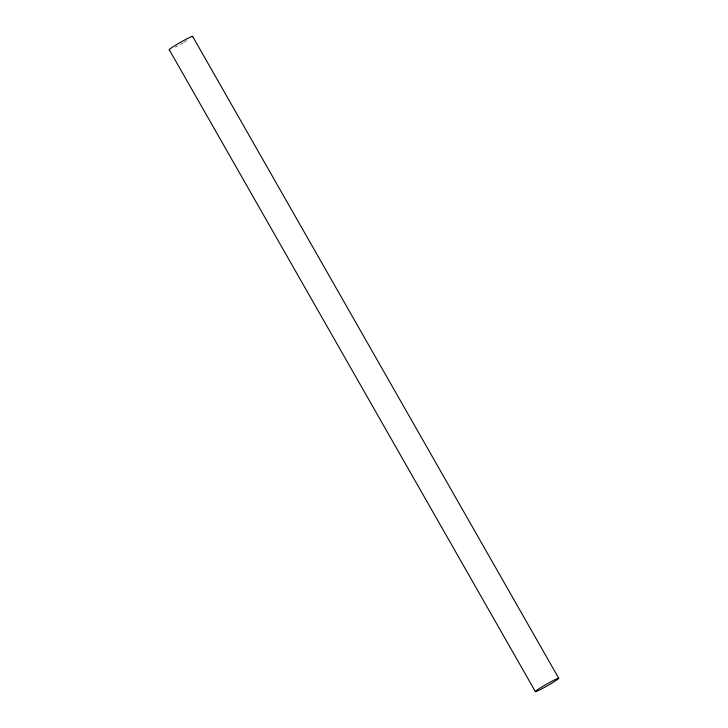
<?xml version="1.0" encoding="UTF-8"?>
<svg xmlns="http://www.w3.org/2000/svg" width="728" height="728" viewBox="0 0 728 728"><rect width="100%" height="100%" fill="white"/><g stroke="black" fill="none" stroke-linecap="round" stroke-linejoin="round"><path stroke-width="0.55" stroke-dasharray="3.64 2.73" d="M186.905 40.568A13.459 0.892 -29.7 0 1 184.102 42.26M183.356 42.697A13.459 0.892 -29.7 0 1 175.211 47.211"/><path stroke-width="1.09" d="M192.638 36.418L558.758 678.296A13.459 0.892 -29.7 0 1 541.332 689.079A13.459 0.892 -29.7 0 1 541.095 687.432A13.459 0.892 -29.7 0 1 558.758 678.296M169.242 49.704L535.362 691.582M169.679 49.731A13.459 0.892 -29.7 0 1 180.808 42.115A13.459 0.892 -29.7 0 1 192.274 36.891"/></g></svg>
